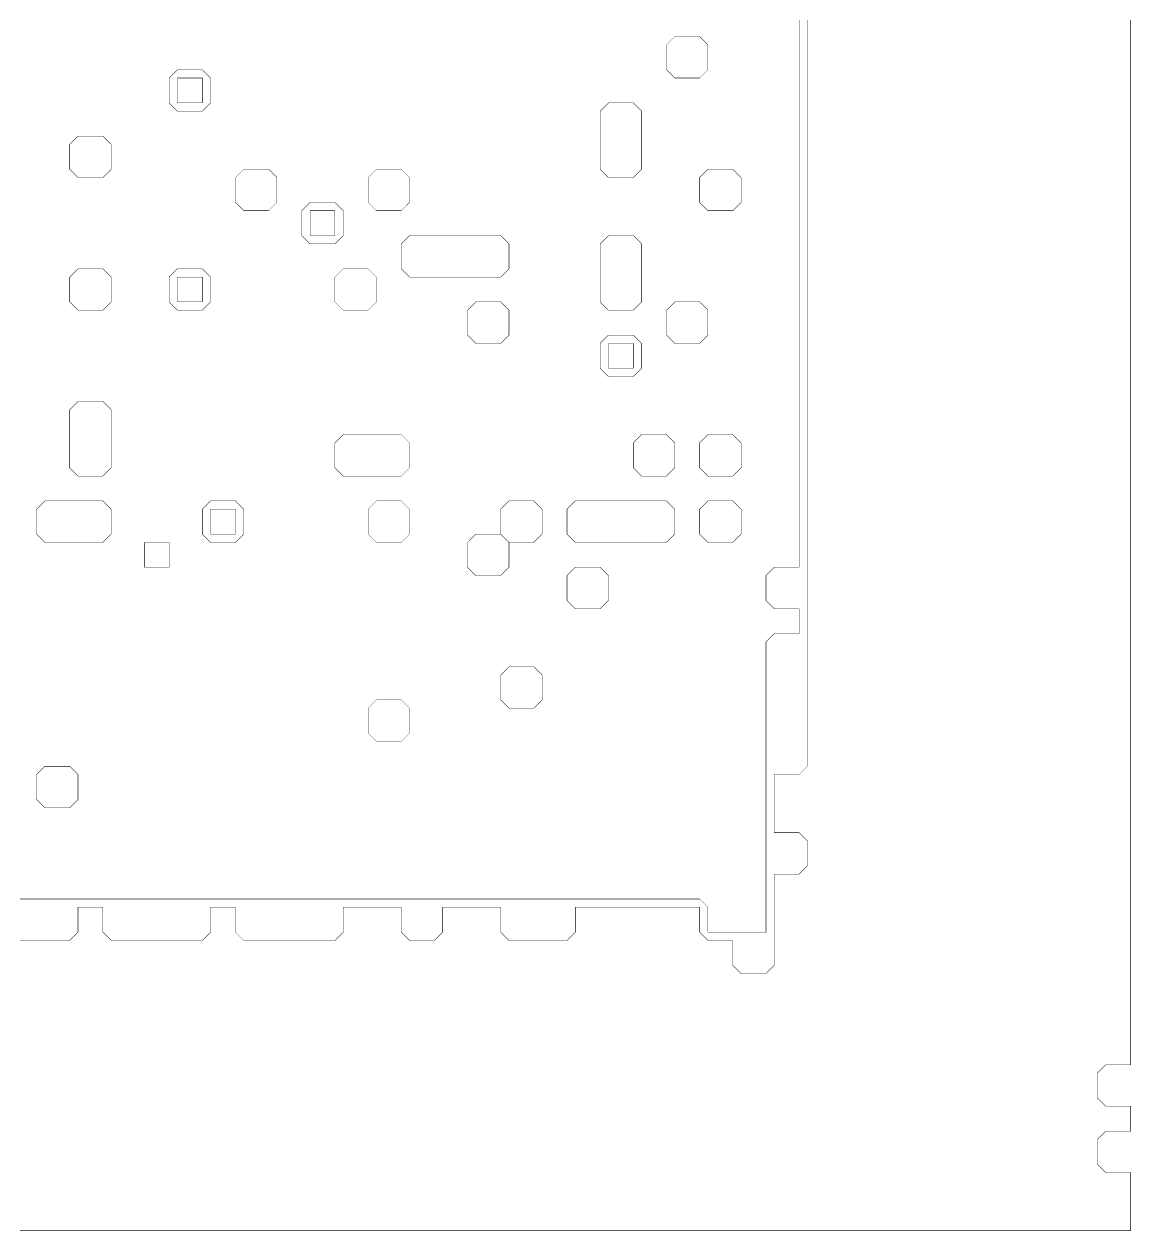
# Model space of a CAD drawing. Header units: metres. Extents: x 0 to 4990, y -4990 to 0.
# Drawn here: x 3687 to 4990, y -4990 to -3569 of the extents above; entities that cross this region are included whole.
import ezdxf

# ---------------------------------------------------------------- set-up
doc = ezdxf.new("R2010")
doc.units = ezdxf.units.M
doc.layers.add('conductor', color=1, linetype='Continuous')
doc.layers.add('substrate', color=5, linetype='Continuous')

msp = doc.modelspace()

# ---------------------------------------------------------------- linework, layer by layer
at = {"layer": 'conductor', "const_width": 0.5}
msp.add_lwpolyline([(3681.640625, -4599.609375), (3691.40625, -4599.609375), (3701.171875, -4599.609375), (3710.9375, -4599.609375), (3720.703125, -4599.609375), (3730.46875, -4599.609375), (3740.234375, -4599.609375), (3750, -4599.609375), (3759.765625, -4599.609375), (3769.53125, -4599.609375), (3779.296875, -4599.609375), (3789.0625, -4599.609375), (3798.828125, -4599.609375), (3808.59375, -4599.609375), (3818.359375, -4599.609375), (3828.125, -4599.609375), (3837.890625, -4599.609375), (3847.65625, -4599.609375), (3857.421875, -4599.609375), (3867.1875, -4599.609375), (3876.953125, -4599.609375), (3886.71875, -4599.609375), (3896.484375, -4599.609375), (3906.25, -4599.609375), (3916.015625, -4599.609375), (3925.78125, -4599.609375), (3935.546875, -4599.609375), (3945.3125, -4599.609375), (3955.078125, -4599.609375), (3964.84375, -4599.609375), (3974.609375, -4599.609375), (3984.375, -4599.609375), (3994.140625, -4599.609375), (4003.90625, -4599.609375), (4013.671875, -4599.609375), (4023.4375, -4599.609375), (4033.203125, -4599.609375), (4042.96875, -4599.609375), (4052.734375, -4599.609375), (4062.5, -4599.609375), (4072.265625, -4599.609375), (4082.03125, -4599.609375), (4091.796875, -4599.609375), (4101.5625, -4599.609375), (4111.328125, -4599.609375), (4121.09375, -4599.609375), (4130.859375, -4599.609375), (4140.625, -4599.609375), (4150.390625, -4599.609375), (4160.15625, -4599.609375), (4169.921875, -4599.609375), (4179.6875, -4599.609375), (4189.453125, -4599.609375), (4199.21875, -4599.609375), (4208.984375, -4599.609375), (4218.75, -4599.609375), (4228.515625, -4599.609375), (4238.28125, -4599.609375), (4248.046875, -4599.609375), (4257.8125, -4599.609375), (4267.578125, -4599.609375), (4277.34375, -4599.609375), (4287.109375, -4599.609375), (4296.875, -4599.609375), (4306.640625, -4599.609375), (4316.40625, -4599.609375), (4326.171875, -4599.609375), (4335.9375, -4599.609375), (4345.703125, -4599.609375), (4355.46875, -4599.609375), (4365.234375, -4599.609375), (4375, -4599.609375), (4384.765625, -4599.609375), (4394.53125, -4599.609375), (4404.296875, -4599.609375), (4414.0625, -4599.609375), (4423.828125, -4599.609375), (4433.59375, -4599.609375), (4443.359375, -4599.609375), (4453.125, -4599.609375), (4462.890625, -4599.609375), (4472.65625, -4599.609375), (4482.421875, -4599.609375), (4492.1875, -4609.375), (4492.1875, -4619.140625), (4492.1875, -4628.90625), (4492.1875, -4638.671875), (4501.953125, -4638.671875), (4511.71875, -4638.671875), (4521.484375, -4638.671875), (4531.25, -4638.671875), (4541.015625, -4638.671875), (4550.78125, -4638.671875), (4560.546875, -4638.671875), (4560.546875, -4628.90625), (4560.546875, -4619.140625), (4560.546875, -4609.375), (4560.546875, -4599.609375), (4560.546875, -4589.84375), (4560.546875, -4580.078125), (4560.546875, -4570.3125), (4560.546875, -4560.546875), (4560.546875, -4550.78125), (4560.546875, -4541.015625), (4560.546875, -4531.25), (4560.546875, -4521.484375), (4560.546875, -4511.71875), (4560.546875, -4501.953125), (4560.546875, -4492.1875), (4560.546875, -4482.421875), (4560.546875, -4472.65625), (4560.546875, -4462.890625), (4560.546875, -4453.125), (4560.546875, -4443.359375), (4560.546875, -4433.59375), (4560.546875, -4423.828125), (4560.546875, -4414.0625), (4560.546875, -4404.296875), (4560.546875, -4394.53125), (4560.546875, -4384.765625), (4560.546875, -4375), (4560.546875, -4365.234375), (4560.546875, -4355.46875), (4560.546875, -4345.703125), (4560.546875, -4335.9375), (4560.546875, -4326.171875), (4560.546875, -4316.40625), (4560.546875, -4306.640625), (4560.546875, -4296.875), (4570.3125, -4287.109375), (4580.078125, -4287.109375), (4589.84375, -4287.109375), (4599.609375, -4287.109375), (4599.609375, -4277.34375), (4599.609375, -4267.578125), (4599.609375, -4257.8125), (4589.84375, -4257.8125), (4580.078125, -4257.8125), (4570.3125, -4257.8125), (4560.546875, -4248.046875), (4560.546875, -4238.28125), (4560.546875, -4228.515625), (4560.546875, -4218.75), (4570.3125, -4208.984375), (4580.078125, -4208.984375), (4589.84375, -4208.984375), (4599.609375, -4208.984375), (4599.609375, -4199.21875), (4599.609375, -4189.453125), (4599.609375, -4179.6875), (4599.609375, -4169.921875), (4599.609375, -4160.15625), (4599.609375, -4150.390625), (4599.609375, -4140.625), (4599.609375, -4130.859375), (4599.609375, -4121.09375), (4599.609375, -4111.328125), (4599.609375, -4101.5625), (4599.609375, -4091.796875), (4599.609375, -4082.03125), (4599.609375, -4072.265625), (4599.609375, -4062.5), (4599.609375, -4052.734375), (4599.609375, -4042.96875), (4599.609375, -4033.203125), (4599.609375, -4023.4375), (4599.609375, -4013.671875), (4599.609375, -4003.90625), (4599.609375, -3994.140625), (4599.609375, -3984.375), (4599.609375, -3974.609375), (4599.609375, -3964.84375), (4599.609375, -3955.078125), (4599.609375, -3945.3125), (4599.609375, -3935.546875), (4599.609375, -3925.78125), (4599.609375, -3916.015625), (4599.609375, -3906.25), (4599.609375, -3896.484375), (4599.609375, -3886.71875), (4599.609375, -3876.953125), (4599.609375, -3867.1875), (4599.609375, -3857.421875), (4599.609375, -3847.65625), (4599.609375, -3837.890625), (4599.609375, -3828.125), (4599.609375, -3818.359375), (4599.609375, -3808.59375), (4599.609375, -3798.828125), (4599.609375, -3789.0625), (4599.609375, -3779.296875), (4599.609375, -3769.53125), (4599.609375, -3759.765625), (4599.609375, -3750), (4599.609375, -3740.234375), (4599.609375, -3730.46875), (4599.609375, -3720.703125), (4599.609375, -3710.9375), (4599.609375, -3701.171875), (4599.609375, -3691.40625), (4599.609375, -3681.640625), (4599.609375, -3671.875), (4599.609375, -3662.109375), (4599.609375, -3652.34375), (4599.609375, -3642.578125), (4599.609375, -3632.8125), (4599.609375, -3623.046875), (4599.609375, -3613.28125), (4599.609375, -3603.515625), (4599.609375, -3593.75), (4599.609375, -3583.984375), (4599.609375, -3574.21875), (4599.609375, -3564.453125)], dxfattribs=at)
for points in [[(4443.359375, -3593.75), (4453.125, -3583.984375), (4462.890625, -3583.984375), (4472.65625, -3583.984375), (4482.421875, -3583.984375), (4492.1875, -3593.75), (4492.1875, -3603.515625), (4492.1875, -3613.28125), (4492.1875, -3623.046875), (4482.421875, -3632.8125), (4472.65625, -3632.8125), (4462.890625, -3632.8125), (4453.125, -3632.8125), (4443.359375, -3623.046875), (4443.359375, -3613.28125), (4443.359375, -3603.515625)], [(3857.421875, -3632.8125), (3867.1875, -3623.046875), (3876.953125, -3623.046875), (3886.71875, -3623.046875), (3896.484375, -3623.046875), (3906.25, -3632.8125), (3906.25, -3642.578125), (3906.25, -3652.34375), (3906.25, -3662.109375), (3896.484375, -3671.875), (3886.71875, -3671.875), (3876.953125, -3671.875), (3867.1875, -3671.875), (3857.421875, -3662.109375), (3857.421875, -3652.34375), (3857.421875, -3642.578125)], [(4365.234375, -3671.875), (4375, -3662.109375), (4384.765625, -3662.109375), (4394.53125, -3662.109375), (4404.296875, -3662.109375), (4414.0625, -3671.875), (4414.0625, -3681.640625), (4414.0625, -3691.40625), (4414.0625, -3701.171875), (4414.0625, -3710.9375), (4414.0625, -3720.703125), (4414.0625, -3730.46875), (4414.0625, -3740.234375), (4404.296875, -3750), (4394.53125, -3750), (4384.765625, -3750), (4375, -3750), (4365.234375, -3740.234375), (4365.234375, -3730.46875), (4365.234375, -3720.703125), (4365.234375, -3710.9375), (4365.234375, -3701.171875), (4365.234375, -3691.40625), (4365.234375, -3681.640625)], [(3740.234375, -3710.9375), (3750, -3701.171875), (3759.765625, -3701.171875), (3769.53125, -3701.171875), (3779.296875, -3701.171875), (3789.0625, -3710.9375), (3789.0625, -3720.703125), (3789.0625, -3730.46875), (3789.0625, -3740.234375), (3779.296875, -3750), (3769.53125, -3750), (3759.765625, -3750), (3750, -3750), (3740.234375, -3740.234375), (3740.234375, -3730.46875), (3740.234375, -3720.703125)], [(3935.546875, -3750), (3945.3125, -3740.234375), (3955.078125, -3740.234375), (3964.84375, -3740.234375), (3974.609375, -3740.234375), (3984.375, -3750), (3984.375, -3759.765625), (3984.375, -3769.53125), (3984.375, -3779.296875), (3974.609375, -3789.0625), (3964.84375, -3789.0625), (3955.078125, -3789.0625), (3945.3125, -3789.0625), (3935.546875, -3779.296875), (3935.546875, -3769.53125), (3935.546875, -3759.765625)], [(4091.796875, -3750), (4101.5625, -3740.234375), (4111.328125, -3740.234375), (4121.09375, -3740.234375), (4130.859375, -3740.234375), (4140.625, -3750), (4140.625, -3759.765625), (4140.625, -3769.53125), (4140.625, -3779.296875), (4130.859375, -3789.0625), (4121.09375, -3789.0625), (4111.328125, -3789.0625), (4101.5625, -3789.0625), (4091.796875, -3779.296875), (4091.796875, -3769.53125), (4091.796875, -3759.765625)], [(4482.421875, -3750), (4492.1875, -3740.234375), (4501.953125, -3740.234375), (4511.71875, -3740.234375), (4521.484375, -3740.234375), (4531.25, -3750), (4531.25, -3759.765625), (4531.25, -3769.53125), (4531.25, -3779.296875), (4521.484375, -3789.0625), (4511.71875, -3789.0625), (4501.953125, -3789.0625), (4492.1875, -3789.0625), (4482.421875, -3779.296875), (4482.421875, -3769.53125), (4482.421875, -3759.765625)], [(4013.671875, -3789.0625), (4023.4375, -3779.296875), (4033.203125, -3779.296875), (4042.96875, -3779.296875), (4052.734375, -3779.296875), (4062.5, -3789.0625), (4062.5, -3798.828125), (4062.5, -3808.59375), (4062.5, -3818.359375), (4052.734375, -3828.125), (4042.96875, -3828.125), (4033.203125, -3828.125), (4023.4375, -3828.125), (4013.671875, -3818.359375), (4013.671875, -3808.59375), (4013.671875, -3798.828125)], [(4130.859375, -3828.125), (4140.625, -3818.359375), (4150.390625, -3818.359375), (4160.15625, -3818.359375), (4169.921875, -3818.359375), (4179.6875, -3818.359375), (4189.453125, -3818.359375), (4199.21875, -3818.359375), (4208.984375, -3818.359375), (4218.75, -3818.359375), (4228.515625, -3818.359375), (4238.28125, -3818.359375), (4248.046875, -3818.359375), (4257.8125, -3828.125), (4257.8125, -3837.890625), (4257.8125, -3847.65625), (4257.8125, -3857.421875), (4248.046875, -3867.1875), (4238.28125, -3867.1875), (4228.515625, -3867.1875), (4218.75, -3867.1875), (4208.984375, -3867.1875), (4199.21875, -3867.1875), (4189.453125, -3867.1875), (4179.6875, -3867.1875), (4169.921875, -3867.1875), (4160.15625, -3867.1875), (4150.390625, -3867.1875), (4140.625, -3867.1875), (4130.859375, -3857.421875), (4130.859375, -3847.65625), (4130.859375, -3837.890625)], [(4365.234375, -3828.125), (4375, -3818.359375), (4384.765625, -3818.359375), (4394.53125, -3818.359375), (4404.296875, -3818.359375), (4414.0625, -3828.125), (4414.0625, -3837.890625), (4414.0625, -3847.65625), (4414.0625, -3857.421875), (4414.0625, -3867.1875), (4414.0625, -3876.953125), (4414.0625, -3886.71875), (4414.0625, -3896.484375), (4404.296875, -3906.25), (4394.53125, -3906.25), (4384.765625, -3906.25), (4375, -3906.25), (4365.234375, -3896.484375), (4365.234375, -3886.71875), (4365.234375, -3876.953125), (4365.234375, -3867.1875), (4365.234375, -3857.421875), (4365.234375, -3847.65625), (4365.234375, -3837.890625)], [(3740.234375, -3867.1875), (3750, -3857.421875), (3759.765625, -3857.421875), (3769.53125, -3857.421875), (3779.296875, -3857.421875), (3789.0625, -3867.1875), (3789.0625, -3876.953125), (3789.0625, -3886.71875), (3789.0625, -3896.484375), (3779.296875, -3906.25), (3769.53125, -3906.25), (3759.765625, -3906.25), (3750, -3906.25), (3740.234375, -3896.484375), (3740.234375, -3886.71875), (3740.234375, -3876.953125)], [(3857.421875, -3867.1875), (3867.1875, -3857.421875), (3876.953125, -3857.421875), (3886.71875, -3857.421875), (3896.484375, -3857.421875), (3906.25, -3867.1875), (3906.25, -3876.953125), (3906.25, -3886.71875), (3906.25, -3896.484375), (3896.484375, -3906.25), (3886.71875, -3906.25), (3876.953125, -3906.25), (3867.1875, -3906.25), (3857.421875, -3896.484375), (3857.421875, -3886.71875), (3857.421875, -3876.953125)], [(4052.734375, -3867.1875), (4062.5, -3857.421875), (4072.265625, -3857.421875), (4082.03125, -3857.421875), (4091.796875, -3857.421875), (4101.5625, -3867.1875), (4101.5625, -3876.953125), (4101.5625, -3886.71875), (4101.5625, -3896.484375), (4091.796875, -3906.25), (4082.03125, -3906.25), (4072.265625, -3906.25), (4062.5, -3906.25), (4052.734375, -3896.484375), (4052.734375, -3886.71875), (4052.734375, -3876.953125)], [(4208.984375, -3906.25), (4218.75, -3896.484375), (4228.515625, -3896.484375), (4238.28125, -3896.484375), (4248.046875, -3896.484375), (4257.8125, -3906.25), (4257.8125, -3916.015625), (4257.8125, -3925.78125), (4257.8125, -3935.546875), (4248.046875, -3945.3125), (4238.28125, -3945.3125), (4228.515625, -3945.3125), (4218.75, -3945.3125), (4208.984375, -3935.546875), (4208.984375, -3925.78125), (4208.984375, -3916.015625)], [(4443.359375, -3906.25), (4453.125, -3896.484375), (4462.890625, -3896.484375), (4472.65625, -3896.484375), (4482.421875, -3896.484375), (4492.1875, -3906.25), (4492.1875, -3916.015625), (4492.1875, -3925.78125), (4492.1875, -3935.546875), (4482.421875, -3945.3125), (4472.65625, -3945.3125), (4462.890625, -3945.3125), (4453.125, -3945.3125), (4443.359375, -3935.546875), (4443.359375, -3925.78125), (4443.359375, -3916.015625)], [(4365.234375, -3945.3125), (4375, -3935.546875), (4384.765625, -3935.546875), (4394.53125, -3935.546875), (4404.296875, -3935.546875), (4414.0625, -3945.3125), (4414.0625, -3955.078125), (4414.0625, -3964.84375), (4414.0625, -3974.609375), (4404.296875, -3984.375), (4394.53125, -3984.375), (4384.765625, -3984.375), (4375, -3984.375), (4365.234375, -3974.609375), (4365.234375, -3964.84375), (4365.234375, -3955.078125)], [(3740.234375, -4023.4375), (3750, -4013.671875), (3759.765625, -4013.671875), (3769.53125, -4013.671875), (3779.296875, -4013.671875), (3789.0625, -4023.4375), (3789.0625, -4033.203125), (3789.0625, -4042.96875), (3789.0625, -4052.734375), (3789.0625, -4062.5), (3789.0625, -4072.265625), (3789.0625, -4082.03125), (3789.0625, -4091.796875), (3779.296875, -4101.5625), (3769.53125, -4101.5625), (3759.765625, -4101.5625), (3750, -4101.5625), (3740.234375, -4091.796875), (3740.234375, -4082.03125), (3740.234375, -4072.265625), (3740.234375, -4062.5), (3740.234375, -4052.734375), (3740.234375, -4042.96875), (3740.234375, -4033.203125)], [(4052.734375, -4062.5), (4062.5, -4052.734375), (4072.265625, -4052.734375), (4082.03125, -4052.734375), (4091.796875, -4052.734375), (4101.5625, -4052.734375), (4111.328125, -4052.734375), (4121.09375, -4052.734375), (4130.859375, -4052.734375), (4140.625, -4062.5), (4140.625, -4072.265625), (4140.625, -4082.03125), (4140.625, -4091.796875), (4130.859375, -4101.5625), (4121.09375, -4101.5625), (4111.328125, -4101.5625), (4101.5625, -4101.5625), (4091.796875, -4101.5625), (4082.03125, -4101.5625), (4072.265625, -4101.5625), (4062.5, -4101.5625), (4052.734375, -4091.796875), (4052.734375, -4082.03125), (4052.734375, -4072.265625)], [(4404.296875, -4062.5), (4414.0625, -4052.734375), (4423.828125, -4052.734375), (4433.59375, -4052.734375), (4443.359375, -4052.734375), (4453.125, -4062.5), (4453.125, -4072.265625), (4453.125, -4082.03125), (4453.125, -4091.796875), (4443.359375, -4101.5625), (4433.59375, -4101.5625), (4423.828125, -4101.5625), (4414.0625, -4101.5625), (4404.296875, -4091.796875), (4404.296875, -4082.03125), (4404.296875, -4072.265625)], [(4482.421875, -4062.5), (4492.1875, -4052.734375), (4501.953125, -4052.734375), (4511.71875, -4052.734375), (4521.484375, -4052.734375), (4531.25, -4062.5), (4531.25, -4072.265625), (4531.25, -4082.03125), (4531.25, -4091.796875), (4521.484375, -4101.5625), (4511.71875, -4101.5625), (4501.953125, -4101.5625), (4492.1875, -4101.5625), (4482.421875, -4091.796875), (4482.421875, -4082.03125), (4482.421875, -4072.265625)], [(3701.171875, -4140.625), (3710.9375, -4130.859375), (3720.703125, -4130.859375), (3730.46875, -4130.859375), (3740.234375, -4130.859375), (3750, -4130.859375), (3759.765625, -4130.859375), (3769.53125, -4130.859375), (3779.296875, -4130.859375), (3789.0625, -4140.625), (3789.0625, -4150.390625), (3789.0625, -4160.15625), (3789.0625, -4169.921875), (3779.296875, -4179.6875), (3769.53125, -4179.6875), (3759.765625, -4179.6875), (3750, -4179.6875), (3740.234375, -4179.6875), (3730.46875, -4179.6875), (3720.703125, -4179.6875), (3710.9375, -4179.6875), (3701.171875, -4169.921875), (3701.171875, -4160.15625), (3701.171875, -4150.390625)], [(3896.484375, -4140.625), (3906.25, -4130.859375), (3916.015625, -4130.859375), (3925.78125, -4130.859375), (3935.546875, -4130.859375), (3945.3125, -4140.625), (3945.3125, -4150.390625), (3945.3125, -4160.15625), (3945.3125, -4169.921875), (3935.546875, -4179.6875), (3925.78125, -4179.6875), (3916.015625, -4179.6875), (3906.25, -4179.6875), (3896.484375, -4169.921875), (3896.484375, -4160.15625), (3896.484375, -4150.390625)], [(4091.796875, -4140.625), (4101.5625, -4130.859375), (4111.328125, -4130.859375), (4121.09375, -4130.859375), (4130.859375, -4130.859375), (4140.625, -4140.625), (4140.625, -4150.390625), (4140.625, -4160.15625), (4140.625, -4169.921875), (4130.859375, -4179.6875), (4121.09375, -4179.6875), (4111.328125, -4179.6875), (4101.5625, -4179.6875), (4091.796875, -4169.921875), (4091.796875, -4160.15625), (4091.796875, -4150.390625)], [(4248.046875, -4140.625), (4257.8125, -4130.859375), (4267.578125, -4130.859375), (4277.34375, -4130.859375), (4287.109375, -4130.859375), (4296.875, -4140.625), (4296.875, -4150.390625), (4296.875, -4160.15625), (4296.875, -4169.921875), (4287.109375, -4179.6875), (4277.34375, -4179.6875), (4267.578125, -4179.6875), (4257.8125, -4179.6875), (4248.046875, -4169.921875), (4248.046875, -4160.15625), (4248.046875, -4150.390625)], [(4326.171875, -4140.625), (4335.9375, -4130.859375), (4345.703125, -4130.859375), (4355.46875, -4130.859375), (4365.234375, -4130.859375), (4375, -4130.859375), (4384.765625, -4130.859375), (4394.53125, -4130.859375), (4404.296875, -4130.859375), (4414.0625, -4130.859375), (4423.828125, -4130.859375), (4433.59375, -4130.859375), (4443.359375, -4130.859375), (4453.125, -4140.625), (4453.125, -4150.390625), (4453.125, -4160.15625), (4453.125, -4169.921875), (4443.359375, -4179.6875), (4433.59375, -4179.6875), (4423.828125, -4179.6875), (4414.0625, -4179.6875), (4404.296875, -4179.6875), (4394.53125, -4179.6875), (4384.765625, -4179.6875), (4375, -4179.6875), (4365.234375, -4179.6875), (4355.46875, -4179.6875), (4345.703125, -4179.6875), (4335.9375, -4179.6875), (4326.171875, -4169.921875), (4326.171875, -4160.15625), (4326.171875, -4150.390625)], [(4482.421875, -4140.625), (4492.1875, -4130.859375), (4501.953125, -4130.859375), (4511.71875, -4130.859375), (4521.484375, -4130.859375), (4531.25, -4140.625), (4531.25, -4150.390625), (4531.25, -4160.15625), (4531.25, -4169.921875), (4521.484375, -4179.6875), (4511.71875, -4179.6875), (4501.953125, -4179.6875), (4492.1875, -4179.6875), (4482.421875, -4169.921875), (4482.421875, -4160.15625), (4482.421875, -4150.390625)], [(4208.984375, -4179.6875), (4218.75, -4169.921875), (4228.515625, -4169.921875), (4238.28125, -4169.921875), (4248.046875, -4169.921875), (4257.8125, -4179.6875), (4257.8125, -4189.453125), (4257.8125, -4199.21875), (4257.8125, -4208.984375), (4248.046875, -4218.75), (4238.28125, -4218.75), (4228.515625, -4218.75), (4218.75, -4218.75), (4208.984375, -4208.984375), (4208.984375, -4199.21875), (4208.984375, -4189.453125)], [(4326.171875, -4218.75), (4335.9375, -4208.984375), (4345.703125, -4208.984375), (4355.46875, -4208.984375), (4365.234375, -4208.984375), (4375, -4218.75), (4375, -4228.515625), (4375, -4238.28125), (4375, -4248.046875), (4365.234375, -4257.8125), (4355.46875, -4257.8125), (4345.703125, -4257.8125), (4335.9375, -4257.8125), (4326.171875, -4248.046875), (4326.171875, -4238.28125), (4326.171875, -4228.515625)], [(4248.046875, -4335.9375), (4257.8125, -4326.171875), (4267.578125, -4326.171875), (4277.34375, -4326.171875), (4287.109375, -4326.171875), (4296.875, -4335.9375), (4296.875, -4345.703125), (4296.875, -4355.46875), (4296.875, -4365.234375), (4287.109375, -4375), (4277.34375, -4375), (4267.578125, -4375), (4257.8125, -4375), (4248.046875, -4365.234375), (4248.046875, -4355.46875), (4248.046875, -4345.703125)], [(4091.796875, -4375), (4101.5625, -4365.234375), (4111.328125, -4365.234375), (4121.09375, -4365.234375), (4130.859375, -4365.234375), (4140.625, -4375), (4140.625, -4384.765625), (4140.625, -4394.53125), (4140.625, -4404.296875), (4130.859375, -4414.0625), (4121.09375, -4414.0625), (4111.328125, -4414.0625), (4101.5625, -4414.0625), (4091.796875, -4404.296875), (4091.796875, -4394.53125), (4091.796875, -4384.765625)], [(3701.171875, -4453.125), (3710.9375, -4443.359375), (3720.703125, -4443.359375), (3730.46875, -4443.359375), (3740.234375, -4443.359375), (3750, -4453.125), (3750, -4462.890625), (3750, -4472.65625), (3750, -4482.421875), (3740.234375, -4492.1875), (3730.46875, -4492.1875), (3720.703125, -4492.1875), (3710.9375, -4492.1875), (3701.171875, -4482.421875), (3701.171875, -4472.65625), (3701.171875, -4462.890625)]]:
    msp.add_lwpolyline(points, close=True, dxfattribs=at)
at = {"layer": 'substrate', "const_width": 0.5}
for points in [[(3681.640625, -4990.234375), (3691.40625, -4990.234375), (3701.171875, -4990.234375), (3710.9375, -4990.234375), (3720.703125, -4990.234375), (3730.46875, -4990.234375), (3740.234375, -4990.234375), (3750, -4990.234375), (3759.765625, -4990.234375), (3769.53125, -4990.234375), (3779.296875, -4990.234375), (3789.0625, -4990.234375), (3798.828125, -4990.234375), (3808.59375, -4990.234375), (3818.359375, -4990.234375), (3828.125, -4990.234375), (3837.890625, -4990.234375), (3847.65625, -4990.234375), (3857.421875, -4990.234375), (3867.1875, -4990.234375), (3876.953125, -4990.234375), (3886.71875, -4990.234375), (3896.484375, -4990.234375), (3906.25, -4990.234375), (3916.015625, -4990.234375), (3925.78125, -4990.234375), (3935.546875, -4990.234375), (3945.3125, -4990.234375), (3955.078125, -4990.234375), (3964.84375, -4990.234375), (3974.609375, -4990.234375), (3984.375, -4990.234375), (3994.140625, -4990.234375), (4003.90625, -4990.234375), (4013.671875, -4990.234375), (4023.4375, -4990.234375), (4033.203125, -4990.234375), (4042.96875, -4990.234375), (4052.734375, -4990.234375), (4062.5, -4990.234375), (4072.265625, -4990.234375), (4082.03125, -4990.234375), (4091.796875, -4990.234375), (4101.5625, -4990.234375), (4111.328125, -4990.234375), (4121.09375, -4990.234375), (4130.859375, -4990.234375), (4140.625, -4990.234375), (4150.390625, -4990.234375), (4160.15625, -4990.234375), (4169.921875, -4990.234375), (4179.6875, -4990.234375), (4189.453125, -4990.234375), (4199.21875, -4990.234375), (4208.984375, -4990.234375), (4218.75, -4990.234375), (4228.515625, -4990.234375), (4238.28125, -4990.234375), (4248.046875, -4990.234375), (4257.8125, -4990.234375), (4267.578125, -4990.234375), (4277.34375, -4990.234375), (4287.109375, -4990.234375), (4296.875, -4990.234375), (4306.640625, -4990.234375), (4316.40625, -4990.234375), (4326.171875, -4990.234375), (4335.9375, -4990.234375), (4345.703125, -4990.234375), (4355.46875, -4990.234375), (4365.234375, -4990.234375), (4375, -4990.234375), (4384.765625, -4990.234375), (4394.53125, -4990.234375), (4404.296875, -4990.234375), (4414.0625, -4990.234375), (4423.828125, -4990.234375), (4433.59375, -4990.234375), (4443.359375, -4990.234375), (4453.125, -4990.234375), (4462.890625, -4990.234375), (4472.65625, -4990.234375), (4482.421875, -4990.234375), (4492.1875, -4990.234375), (4501.953125, -4990.234375), (4511.71875, -4990.234375), (4521.484375, -4990.234375), (4531.25, -4990.234375), (4541.015625, -4990.234375), (4550.78125, -4990.234375), (4560.546875, -4990.234375), (4570.3125, -4990.234375), (4580.078125, -4990.234375), (4589.84375, -4990.234375), (4599.609375, -4990.234375), (4609.375, -4990.234375), (4619.140625, -4990.234375), (4628.90625, -4990.234375), (4638.671875, -4990.234375), (4648.4375, -4990.234375), (4658.203125, -4990.234375), (4667.96875, -4990.234375), (4677.734375, -4990.234375), (4687.5, -4990.234375), (4697.265625, -4990.234375), (4707.03125, -4990.234375), (4716.796875, -4990.234375), (4726.5625, -4990.234375), (4736.328125, -4990.234375), (4746.09375, -4990.234375), (4755.859375, -4990.234375), (4765.625, -4990.234375), (4775.390625, -4990.234375), (4785.15625, -4990.234375), (4794.921875, -4990.234375), (4804.6875, -4990.234375), (4814.453125, -4990.234375), (4824.21875, -4990.234375), (4833.984375, -4990.234375), (4843.75, -4990.234375), (4853.515625, -4990.234375), (4863.28125, -4990.234375), (4873.046875, -4990.234375), (4882.8125, -4990.234375), (4892.578125, -4990.234375), (4902.34375, -4990.234375), (4912.109375, -4990.234375), (4921.875, -4990.234375), (4931.640625, -4990.234375), (4941.40625, -4990.234375), (4951.171875, -4990.234375), (4960.9375, -4990.234375), (4970.703125, -4990.234375), (4980.46875, -4990.234375), (4990.234375, -4990.234375), (4990.234375, -4980.46875), (4990.234375, -4970.703125), (4990.234375, -4960.9375), (4990.234375, -4951.171875), (4990.234375, -4941.40625), (4990.234375, -4931.640625), (4990.234375, -4921.875), (4980.46875, -4921.875), (4970.703125, -4921.875), (4960.9375, -4921.875), (4951.171875, -4912.109375), (4951.171875, -4902.34375), (4951.171875, -4892.578125), (4951.171875, -4882.8125), (4960.9375, -4873.046875), (4970.703125, -4873.046875), (4980.46875, -4873.046875), (4990.234375, -4873.046875), (4990.234375, -4863.28125), (4990.234375, -4853.515625), (4990.234375, -4843.75), (4980.46875, -4843.75), (4970.703125, -4843.75), (4960.9375, -4843.75), (4951.171875, -4833.984375), (4951.171875, -4824.21875), (4951.171875, -4814.453125), (4951.171875, -4804.6875), (4960.9375, -4794.921875), (4970.703125, -4794.921875), (4980.46875, -4794.921875), (4990.234375, -4794.921875), (4990.234375, -4785.15625), (4990.234375, -4775.390625), (4990.234375, -4765.625), (4990.234375, -4755.859375), (4990.234375, -4746.09375), (4990.234375, -4736.328125), (4990.234375, -4726.5625), (4990.234375, -4716.796875), (4990.234375, -4707.03125), (4990.234375, -4697.265625), (4990.234375, -4687.5), (4990.234375, -4677.734375), (4990.234375, -4667.96875), (4990.234375, -4658.203125), (4990.234375, -4648.4375), (4990.234375, -4638.671875), (4990.234375, -4628.90625), (4990.234375, -4619.140625), (4990.234375, -4609.375), (4990.234375, -4599.609375), (4990.234375, -4589.84375), (4990.234375, -4580.078125), (4990.234375, -4570.3125), (4990.234375, -4560.546875), (4990.234375, -4550.78125), (4990.234375, -4541.015625), (4990.234375, -4531.25), (4990.234375, -4521.484375), (4990.234375, -4511.71875), (4990.234375, -4501.953125), (4990.234375, -4492.1875), (4990.234375, -4482.421875), (4990.234375, -4472.65625), (4990.234375, -4462.890625), (4990.234375, -4453.125), (4990.234375, -4443.359375), (4990.234375, -4433.59375), (4990.234375, -4423.828125), (4990.234375, -4414.0625), (4990.234375, -4404.296875), (4990.234375, -4394.53125), (4990.234375, -4384.765625), (4990.234375, -4375), (4990.234375, -4365.234375), (4990.234375, -4355.46875), (4990.234375, -4345.703125), (4990.234375, -4335.9375), (4990.234375, -4326.171875), (4990.234375, -4316.40625), (4990.234375, -4306.640625), (4990.234375, -4296.875), (4990.234375, -4287.109375), (4990.234375, -4277.34375), (4990.234375, -4267.578125), (4990.234375, -4257.8125), (4990.234375, -4248.046875), (4990.234375, -4238.28125), (4990.234375, -4228.515625), (4990.234375, -4218.75), (4990.234375, -4208.984375), (4990.234375, -4199.21875), (4990.234375, -4189.453125), (4990.234375, -4179.6875), (4990.234375, -4169.921875), (4990.234375, -4160.15625), (4990.234375, -4150.390625), (4990.234375, -4140.625), (4990.234375, -4130.859375), (4990.234375, -4121.09375), (4990.234375, -4111.328125), (4990.234375, -4101.5625), (4990.234375, -4091.796875), (4990.234375, -4082.03125), (4990.234375, -4072.265625), (4990.234375, -4062.5), (4990.234375, -4052.734375), (4990.234375, -4042.96875), (4990.234375, -4033.203125), (4990.234375, -4023.4375), (4990.234375, -4013.671875), (4990.234375, -4003.90625), (4990.234375, -3994.140625), (4990.234375, -3984.375), (4990.234375, -3974.609375), (4990.234375, -3964.84375), (4990.234375, -3955.078125), (4990.234375, -3945.3125), (4990.234375, -3935.546875), (4990.234375, -3925.78125), (4990.234375, -3916.015625), (4990.234375, -3906.25), (4990.234375, -3896.484375), (4990.234375, -3886.71875), (4990.234375, -3876.953125), (4990.234375, -3867.1875), (4990.234375, -3857.421875), (4990.234375, -3847.65625), (4990.234375, -3837.890625), (4990.234375, -3828.125), (4990.234375, -3818.359375), (4990.234375, -3808.59375), (4990.234375, -3798.828125), (4990.234375, -3789.0625), (4990.234375, -3779.296875), (4990.234375, -3769.53125), (4990.234375, -3759.765625), (4990.234375, -3750), (4990.234375, -3740.234375), (4990.234375, -3730.46875), (4990.234375, -3720.703125), (4990.234375, -3710.9375), (4990.234375, -3701.171875), (4990.234375, -3691.40625), (4990.234375, -3681.640625), (4990.234375, -3671.875), (4990.234375, -3662.109375), (4990.234375, -3652.34375), (4990.234375, -3642.578125), (4990.234375, -3632.8125), (4990.234375, -3623.046875), (4990.234375, -3613.28125), (4990.234375, -3603.515625), (4990.234375, -3593.75), (4990.234375, -3583.984375), (4990.234375, -3574.21875), (4990.234375, -3564.453125)], [(4609.375, -3564.453125), (4609.375, -3574.21875), (4609.375, -3583.984375), (4609.375, -3593.75), (4609.375, -3603.515625), (4609.375, -3613.28125), (4609.375, -3623.046875), (4609.375, -3632.8125), (4609.375, -3642.578125), (4609.375, -3652.34375), (4609.375, -3662.109375), (4609.375, -3671.875), (4609.375, -3681.640625), (4609.375, -3691.40625), (4609.375, -3701.171875), (4609.375, -3710.9375), (4609.375, -3720.703125), (4609.375, -3730.46875), (4609.375, -3740.234375), (4609.375, -3750), (4609.375, -3759.765625), (4609.375, -3769.53125), (4609.375, -3779.296875), (4609.375, -3789.0625), (4609.375, -3798.828125), (4609.375, -3808.59375), (4609.375, -3818.359375), (4609.375, -3828.125), (4609.375, -3837.890625), (4609.375, -3847.65625), (4609.375, -3857.421875), (4609.375, -3867.1875), (4609.375, -3876.953125), (4609.375, -3886.71875), (4609.375, -3896.484375), (4609.375, -3906.25), (4609.375, -3916.015625), (4609.375, -3925.78125), (4609.375, -3935.546875), (4609.375, -3945.3125), (4609.375, -3955.078125), (4609.375, -3964.84375), (4609.375, -3974.609375), (4609.375, -3984.375), (4609.375, -3994.140625), (4609.375, -4003.90625), (4609.375, -4013.671875), (4609.375, -4023.4375), (4609.375, -4033.203125), (4609.375, -4042.96875), (4609.375, -4052.734375), (4609.375, -4062.5), (4609.375, -4072.265625), (4609.375, -4082.03125), (4609.375, -4091.796875), (4609.375, -4101.5625), (4609.375, -4111.328125), (4609.375, -4121.09375), (4609.375, -4130.859375), (4609.375, -4140.625), (4609.375, -4150.390625), (4609.375, -4160.15625), (4609.375, -4169.921875), (4609.375, -4179.6875), (4609.375, -4189.453125), (4609.375, -4199.21875), (4609.375, -4208.984375), (4609.375, -4218.75), (4609.375, -4228.515625), (4609.375, -4238.28125), (4609.375, -4248.046875), (4609.375, -4257.8125), (4609.375, -4267.578125), (4609.375, -4277.34375), (4609.375, -4287.109375), (4609.375, -4296.875), (4609.375, -4306.640625), (4609.375, -4316.40625), (4609.375, -4326.171875), (4609.375, -4335.9375), (4609.375, -4345.703125), (4609.375, -4355.46875), (4609.375, -4365.234375), (4609.375, -4375), (4609.375, -4384.765625), (4609.375, -4394.53125), (4609.375, -4404.296875), (4609.375, -4414.0625), (4609.375, -4423.828125), (4609.375, -4433.59375), (4609.375, -4443.359375), (4599.609375, -4453.125), (4589.84375, -4453.125), (4580.078125, -4453.125), (4570.3125, -4453.125), (4570.3125, -4462.890625), (4570.3125, -4472.65625), (4570.3125, -4482.421875), (4570.3125, -4492.1875), (4570.3125, -4501.953125), (4570.3125, -4511.71875), (4570.3125, -4521.484375), (4580.078125, -4521.484375), (4589.84375, -4521.484375), (4599.609375, -4521.484375), (4609.375, -4531.25), (4609.375, -4541.015625), (4609.375, -4550.78125), (4609.375, -4560.546875), (4599.609375, -4570.3125), (4589.84375, -4570.3125), (4580.078125, -4570.3125), (4570.3125, -4570.3125), (4570.3125, -4580.078125), (4570.3125, -4589.84375), (4570.3125, -4599.609375), (4570.3125, -4609.375), (4570.3125, -4619.140625), (4570.3125, -4628.90625), (4570.3125, -4638.671875), (4570.3125, -4648.4375), (4570.3125, -4658.203125), (4570.3125, -4667.96875), (4570.3125, -4677.734375), (4560.546875, -4687.5), (4550.78125, -4687.5), (4541.015625, -4687.5), (4531.25, -4687.5), (4521.484375, -4677.734375), (4521.484375, -4667.96875), (4521.484375, -4658.203125), (4521.484375, -4648.4375), (4511.71875, -4648.4375), (4501.953125, -4648.4375), (4492.1875, -4648.4375), (4482.421875, -4638.671875), (4482.421875, -4628.90625), (4482.421875, -4619.140625), (4482.421875, -4609.375), (4472.65625, -4609.375), (4462.890625, -4609.375), (4453.125, -4609.375), (4443.359375, -4609.375), (4433.59375, -4609.375), (4423.828125, -4609.375), (4414.0625, -4609.375), (4404.296875, -4609.375), (4394.53125, -4609.375), (4384.765625, -4609.375), (4375, -4609.375), (4365.234375, -4609.375), (4355.46875, -4609.375), (4345.703125, -4609.375), (4335.9375, -4609.375), (4335.9375, -4619.140625), (4335.9375, -4628.90625), (4335.9375, -4638.671875), (4326.171875, -4648.4375), (4316.40625, -4648.4375), (4306.640625, -4648.4375), (4296.875, -4648.4375), (4287.109375, -4648.4375), (4277.34375, -4648.4375), (4267.578125, -4648.4375), (4257.8125, -4648.4375), (4248.046875, -4638.671875), (4248.046875, -4628.90625), (4248.046875, -4619.140625), (4248.046875, -4609.375), (4238.28125, -4609.375), (4228.515625, -4609.375), (4218.75, -4609.375), (4208.984375, -4609.375), (4199.21875, -4609.375), (4189.453125, -4609.375), (4179.6875, -4609.375), (4179.6875, -4619.140625), (4179.6875, -4628.90625), (4179.6875, -4638.671875), (4169.921875, -4648.4375), (4160.15625, -4648.4375), (4150.390625, -4648.4375), (4140.625, -4648.4375), (4130.859375, -4638.671875), (4130.859375, -4628.90625), (4130.859375, -4619.140625), (4130.859375, -4609.375), (4121.09375, -4609.375), (4111.328125, -4609.375), (4101.5625, -4609.375), (4091.796875, -4609.375), (4082.03125, -4609.375), (4072.265625, -4609.375), (4062.5, -4609.375), (4062.5, -4619.140625), (4062.5, -4628.90625), (4062.5, -4638.671875), (4052.734375, -4648.4375), (4042.96875, -4648.4375), (4033.203125, -4648.4375), (4023.4375, -4648.4375), (4013.671875, -4648.4375), (4003.90625, -4648.4375), (3994.140625, -4648.4375), (3984.375, -4648.4375), (3974.609375, -4648.4375), (3964.84375, -4648.4375), (3955.078125, -4648.4375), (3945.3125, -4648.4375), (3935.546875, -4638.671875), (3935.546875, -4628.90625), (3935.546875, -4619.140625), (3935.546875, -4609.375), (3925.78125, -4609.375), (3916.015625, -4609.375), (3906.25, -4609.375), (3906.25, -4619.140625), (3906.25, -4628.90625), (3906.25, -4638.671875), (3896.484375, -4648.4375), (3886.71875, -4648.4375), (3876.953125, -4648.4375), (3867.1875, -4648.4375), (3857.421875, -4648.4375), (3847.65625, -4648.4375), (3837.890625, -4648.4375), (3828.125, -4648.4375), (3818.359375, -4648.4375), (3808.59375, -4648.4375), (3798.828125, -4648.4375), (3789.0625, -4648.4375), (3779.296875, -4638.671875), (3779.296875, -4628.90625), (3779.296875, -4619.140625), (3779.296875, -4609.375), (3769.53125, -4609.375), (3759.765625, -4609.375), (3750, -4609.375), (3750, -4619.140625), (3750, -4628.90625), (3750, -4638.671875), (3740.234375, -4648.4375), (3730.46875, -4648.4375), (3720.703125, -4648.4375), (3710.9375, -4648.4375), (3701.171875, -4648.4375), (3691.40625, -4648.4375), (3681.640625, -4648.4375)]]:
    msp.add_lwpolyline(points, dxfattribs=at)
for points in [[(3867.1875, -3632.8125), (3867.1875, -3642.578125), (3867.1875, -3652.34375), (3867.1875, -3662.109375), (3876.953125, -3662.109375), (3886.71875, -3662.109375), (3896.484375, -3662.109375), (3896.484375, -3652.34375), (3896.484375, -3642.578125), (3896.484375, -3632.8125), (3886.71875, -3632.8125), (3876.953125, -3632.8125)], [(4023.4375, -3789.0625), (4023.4375, -3798.828125), (4023.4375, -3808.59375), (4023.4375, -3818.359375), (4033.203125, -3818.359375), (4042.96875, -3818.359375), (4052.734375, -3818.359375), (4052.734375, -3808.59375), (4052.734375, -3798.828125), (4052.734375, -3789.0625), (4042.96875, -3789.0625), (4033.203125, -3789.0625)], [(3867.1875, -3867.1875), (3867.1875, -3876.953125), (3867.1875, -3886.71875), (3867.1875, -3896.484375), (3876.953125, -3896.484375), (3886.71875, -3896.484375), (3896.484375, -3896.484375), (3896.484375, -3886.71875), (3896.484375, -3876.953125), (3896.484375, -3867.1875), (3886.71875, -3867.1875), (3876.953125, -3867.1875)], [(4375, -3945.3125), (4375, -3955.078125), (4375, -3964.84375), (4375, -3974.609375), (4384.765625, -3974.609375), (4394.53125, -3974.609375), (4404.296875, -3974.609375), (4404.296875, -3964.84375), (4404.296875, -3955.078125), (4404.296875, -3945.3125), (4394.53125, -3945.3125), (4384.765625, -3945.3125)], [(3906.25, -4140.625), (3906.25, -4150.390625), (3906.25, -4160.15625), (3906.25, -4169.921875), (3916.015625, -4169.921875), (3925.78125, -4169.921875), (3935.546875, -4169.921875), (3935.546875, -4160.15625), (3935.546875, -4150.390625), (3935.546875, -4140.625), (3925.78125, -4140.625), (3916.015625, -4140.625)], [(3828.125, -4179.6875), (3828.125, -4189.453125), (3828.125, -4199.21875), (3828.125, -4208.984375), (3837.890625, -4208.984375), (3847.65625, -4208.984375), (3857.421875, -4208.984375), (3857.421875, -4199.21875), (3857.421875, -4189.453125), (3857.421875, -4179.6875), (3847.65625, -4179.6875), (3837.890625, -4179.6875)]]:
    msp.add_lwpolyline(points, close=True, dxfattribs=at)

doc.saveas('drawing.dxf')
